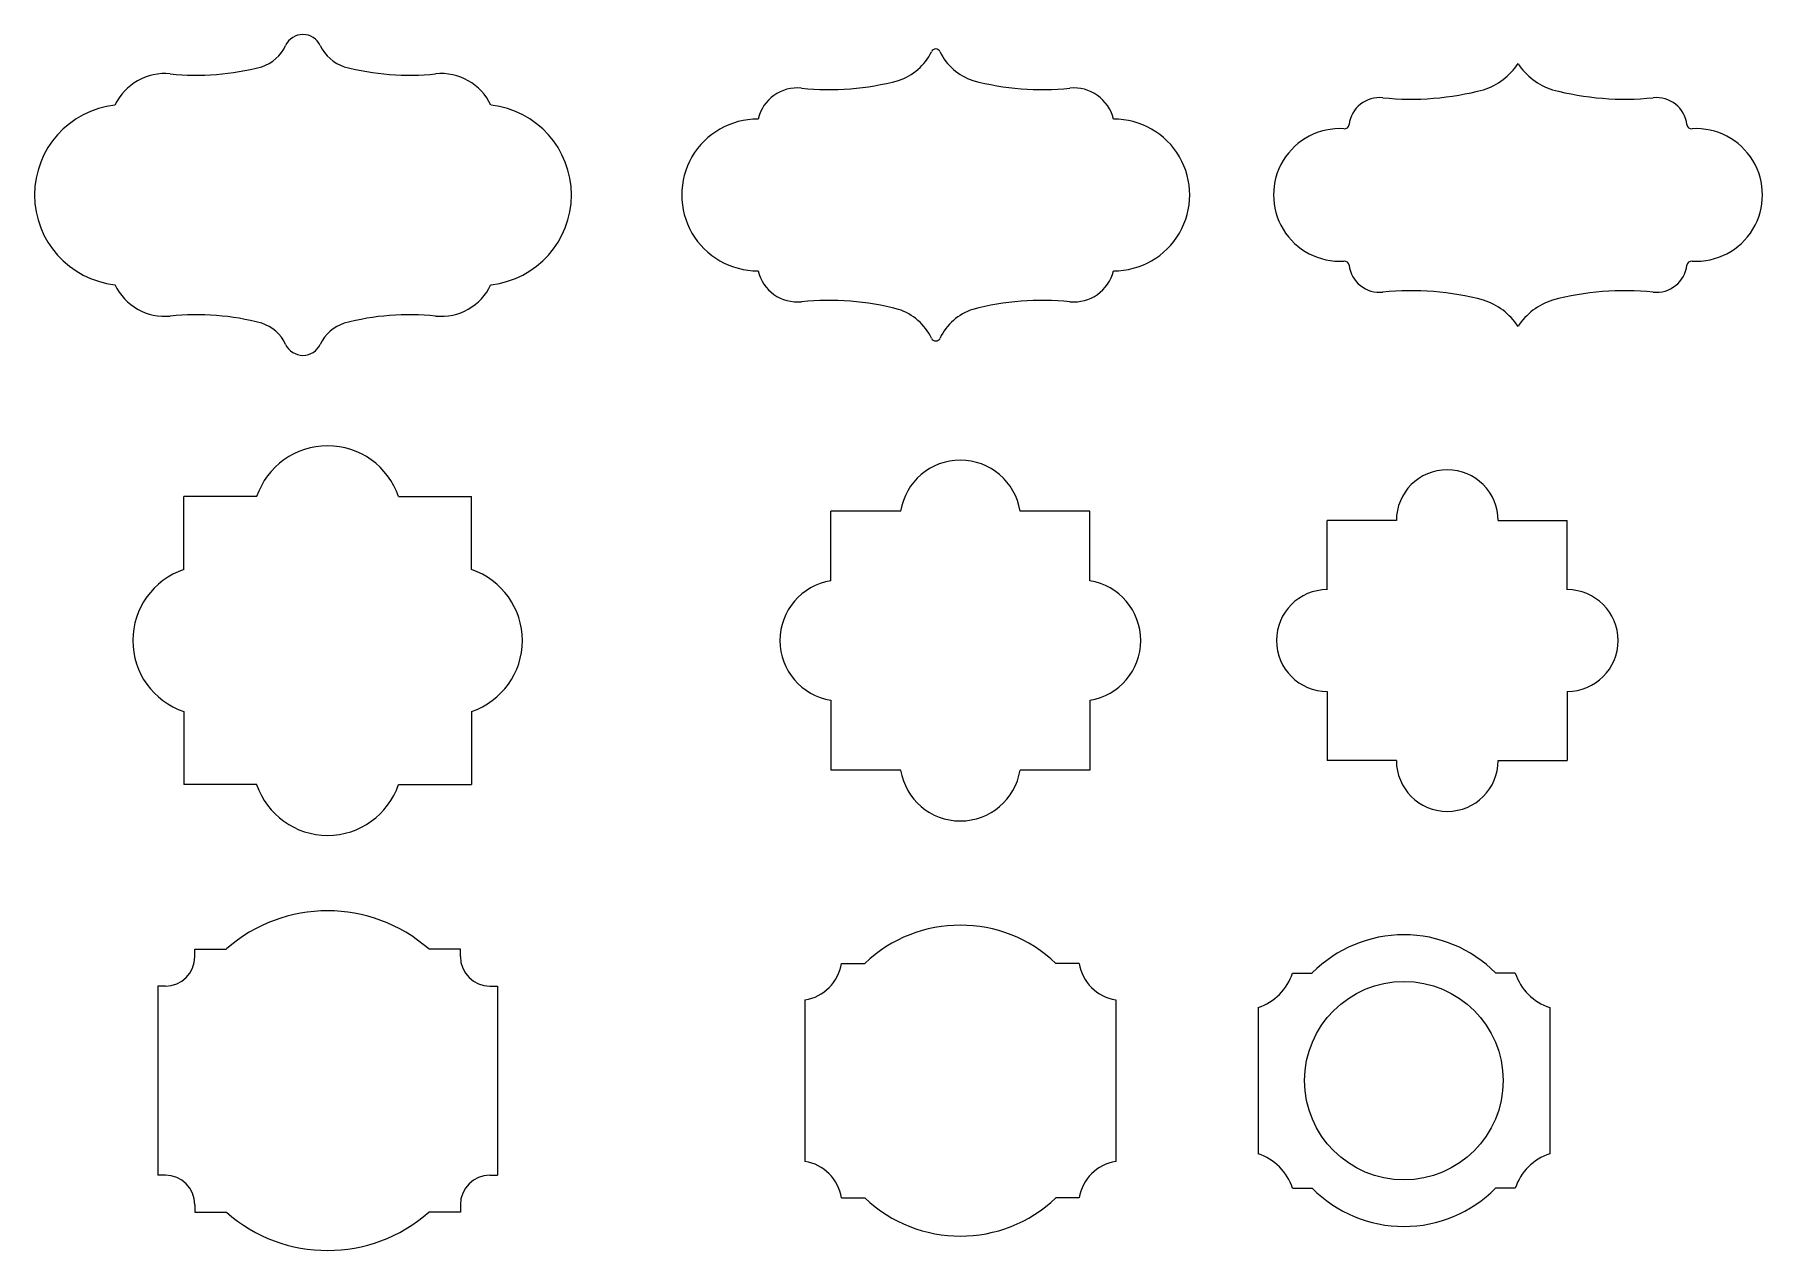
# Model space of a CAD drawing. Extents: x -256 to 104, y 764 to 1017.
import ezdxf

# ---------------------------------------------------------------- set-up
doc = ezdxf.new("R2010")
doc.units = 0
doc.layers.get('0').update_dxf_attribs({"linetype": 'CONTINUOUS'})

msp = doc.modelspace()

# ---------------------------------------------------------------- linework, layer by layer
for p, q in [((-209.79, 921.06), (-225.01, 921.06)), ((-225.01, 905.84), (-225.01, 921.06)), ((-180.22, 921.06), (-165.01, 921.06)), ((-165.01, 905.84), (-165.01, 921.06)), ((-75.54, 918.06), (-90.1, 918.06)), ((-90.1, 903.5), (-90.1, 918.06)), ((-36.1, 918.06), (-50.65, 918.06)), ((-36.1, 903.5), (-36.1, 918.06)), ((13.4, 901.66), (13.4, 916.06)), ((27.79, 916.06), (13.4, 916.06)), ((49, 916.06), (63.4, 916.06)), ((63.4, 901.66), (63.4, 916.06)), ((13.4, 880.45), (13.4, 866.06)), ((63.4, 880.45), (63.4, 866.06)), ((-225.01, 876.27), (-225.01, 861.06)), ((-165.01, 876.27), (-165.01, 861.06)), ((-90.1, 878.61), (-90.1, 864.06)), ((-36.1, 878.61), (-36.1, 864.06)), ((27.79, 866.06), (13.4, 866.06)), ((49, 866.06), (63.4, 866.06)), ((-209.79, 861.06), (-225.01, 861.06)), ((-180.22, 861.06), (-165.01, 861.06)), ((-75.54, 864.06), (-90.1, 864.06)), ((-36.1, 864.06), (-50.65, 864.06)), ((-222.69, 826.75), (-216.1, 826.75)), ((-222.69, 825.18), (-222.69, 826.75)), ((-167.32, 826.75), (-173.91, 826.75)), ((-167.32, 825.18), (-167.32, 826.75)), ((-87.89, 823.75), (-83.03, 823.75)), ((-38.3, 823.75), (-43.17, 823.75)), ((6.14, 821.75), (10.25, 821.75)), ((52.59, 821.75), (48.48, 821.75)), ((-230.41, 819.04), (-230.41, 779.58)), ((-228.83, 819.04), (-230.41, 819.04)), ((-161.18, 819.04), (-159.61, 819.04)), ((-159.61, 819.04), (-159.61, 779.58)), ((-95.5, 816.15), (-95.5, 782.47)), ((-30.7, 816.15), (-30.7, 782.47)), ((-1.04, 814.58), (-1.04, 784.04)), ((59.76, 814.58), (59.76, 784.04)), ((-228.83, 779.58), (-230.41, 779.58)), ((-161.18, 779.58), (-159.61, 779.58)), ((-87.89, 774.87), (-83.03, 774.87)), ((-38.3, 774.87), (-43.17, 774.87)), ((6.14, 776.87), (10.25, 776.87)), ((52.59, 776.87), (48.48, 776.87)), ((-222.69, 773.44), (-222.69, 771.87)), ((-222.69, 771.87), (-216.1, 771.87)), ((-167.32, 771.87), (-173.91, 771.87)), ((-167.32, 773.44), (-167.32, 771.87))]:
    msp.add_line(p, q)
msp.add_circle((29.36, 799.31), 20.69)
for centre, radius, start, end in [((-200.14, 1013.4), 4, 25.3338, 154.6662), ((-211.41, 1018.73), 8.47, 288.3949, 334.6662), ((-188.87, 1018.73), 8.47, 205.3338, 251.6051), ((-79.5, 1018.73), 11.47, 287.8933, 334.6662), ((-68.23, 1013.4), 1, 25.3338, 154.6662), ((-56.97, 1018.73), 11.47, 205.3338, 252.1067), ((-228.96, 997.82), 11.45, 84.1567, 154.9581), ((-222.36, 1062.32), 53.39, 264.1567, 284.7857), ((-177.92, 1062.32), 53.39, 255.2143, 275.8433), ((-171.32, 997.82), 11.45, 25.0419, 95.8433), ((41.88, 1018.73), 13.47, 287.6621, 326.7943), ((64.42, 1018.73), 13.47, 213.2057, 252.3379), ((-97.06, 997.82), 8.45, 84.1567, 166.5931), ((-90.46, 1062.32), 56.39, 264.1567, 284.8757), ((-46.01, 1062.32), 56.39, 255.1243, 275.8433), ((-39.41, 997.82), 8.45, 13.4069, 95.8433), ((30.93, 1062.32), 58.39, 264.1567, 284.9258), ((75.37, 1062.32), 58.39, 255.0742, 275.8433), ((-237.28, 983.96), 18.82, 96.2815, 263.7185), ((-163, 983.96), 18.82, 276.2815, 83.7185), ((24.33, 997.82), 6.45, 84.1567, 172.8231), ((81.97, 997.82), 6.45, 7.1769, 95.8433), ((-105.37, 983.96), 15.82, 89.6553, 270.3447), ((-31.1, 983.96), 15.82, 269.6553, 90.3447), ((16.01, 983.96), 13.82, 86.4275, 273.5725), ((16.94, 998.75), 1, 266.4275, 352.8231), ((89.36, 998.75), 1, 187.1769, 273.5725), ((90.29, 983.96), 13.82, 266.4275, 93.5725), ((16.94, 969.17), 1, 7.1769, 93.5725), ((24.33, 970.11), 6.45, 187.1769, 275.8433), ((81.97, 970.11), 6.45, 264.1567, 352.8231), ((89.36, 969.17), 1, 86.4275, 172.8231), ((-97.06, 970.11), 8.45, 193.4069, 275.8433), ((-39.41, 970.11), 8.45, 264.1567, 346.5931), ((-228.96, 970.11), 11.45, 205.0419, 275.8433), ((-171.32, 970.11), 11.45, 264.1567, 334.9581), ((-90.46, 905.6), 56.39, 75.1243, 95.8433), ((-46.01, 905.6), 56.39, 84.1567, 104.8757), ((30.93, 905.6), 58.39, 75.0742, 95.8433), ((41.88, 949.19), 13.47, 33.2057, 72.3379), ((64.42, 949.19), 13.47, 107.6621, 146.7943), ((75.37, 905.6), 58.39, 84.1567, 104.9258), ((-222.36, 905.6), 53.39, 75.2143, 95.8433), ((-177.92, 905.6), 53.39, 84.1567, 104.7857), ((-79.5, 949.19), 11.47, 25.3338, 72.1067), ((-56.97, 949.19), 11.47, 107.8933, 154.6662), ((-211.41, 949.19), 8.47, 25.3338, 71.6051), ((-188.87, 949.19), 8.47, 108.3949, 154.6662), ((-200.14, 954.52), 4, 205.3338, 334.6662), ((-68.23, 954.52), 1, 205.3338, 334.6662), ((-195.01, 916.06), 15.61, 18.6875, 161.3125), ((-63.1, 916.06), 12.61, 9.1294, 170.8706), ((38.4, 916.06), 10.61, 0, 180), ((-220.01, 891.06), 15.61, 108.6875, 251.3125), ((-170.01, 891.06), 15.61, 288.6875, 71.3125), ((-88.1, 891.06), 12.61, 99.1294, 260.8706), ((-38.1, 891.06), 12.61, 279.1294, 80.8706), ((13.4, 891.06), 10.61, 90, 270), ((63.4, 891.06), 10.61, 270, 90), ((38.4, 866.06), 10.61, 180, 0), ((-195.01, 866.06), 15.61, 198.6875, 341.3125), ((-63.1, 866.06), 12.61, 189.1294, 350.8706), ((-195.01, 802.78), 31.94, 48.6621, 131.3379), ((-63.1, 802.78), 28.94, 46.4683, 133.5317), ((29.36, 802.78), 26.94, 44.7951, 135.2049), ((-228.83, 825.18), 6.15, 270, 0), ((-161.18, 825.18), 6.15, 180, 270), ((-96.93, 825.18), 9.15, 278.9851, 351.0149), ((-29.27, 825.18), 9.15, 188.9851, 261.0149), ((-4.46, 825.18), 11.15, 287.9147, 342.0853), ((63.19, 825.18), 11.15, 197.9147, 252.0853), ((-96.93, 773.44), 9.15, 8.9851, 81.0149), ((-29.27, 773.44), 9.15, 98.9851, 171.0149), ((-4.46, 773.44), 11.15, 17.9147, 72.0853), ((63.19, 773.44), 11.15, 107.9147, 162.0853), ((-228.83, 773.44), 6.15, 0, 90), ((-161.18, 773.44), 6.15, 90, 180), ((-63.1, 795.85), 28.94, 226.4683, 313.5317), ((29.36, 795.85), 26.94, 224.7951, 315.2049), ((-195.01, 795.85), 31.94, 228.6621, 311.3379)]:
    msp.add_arc(centre, radius, start, end)

doc.saveas('drawing.dxf')
